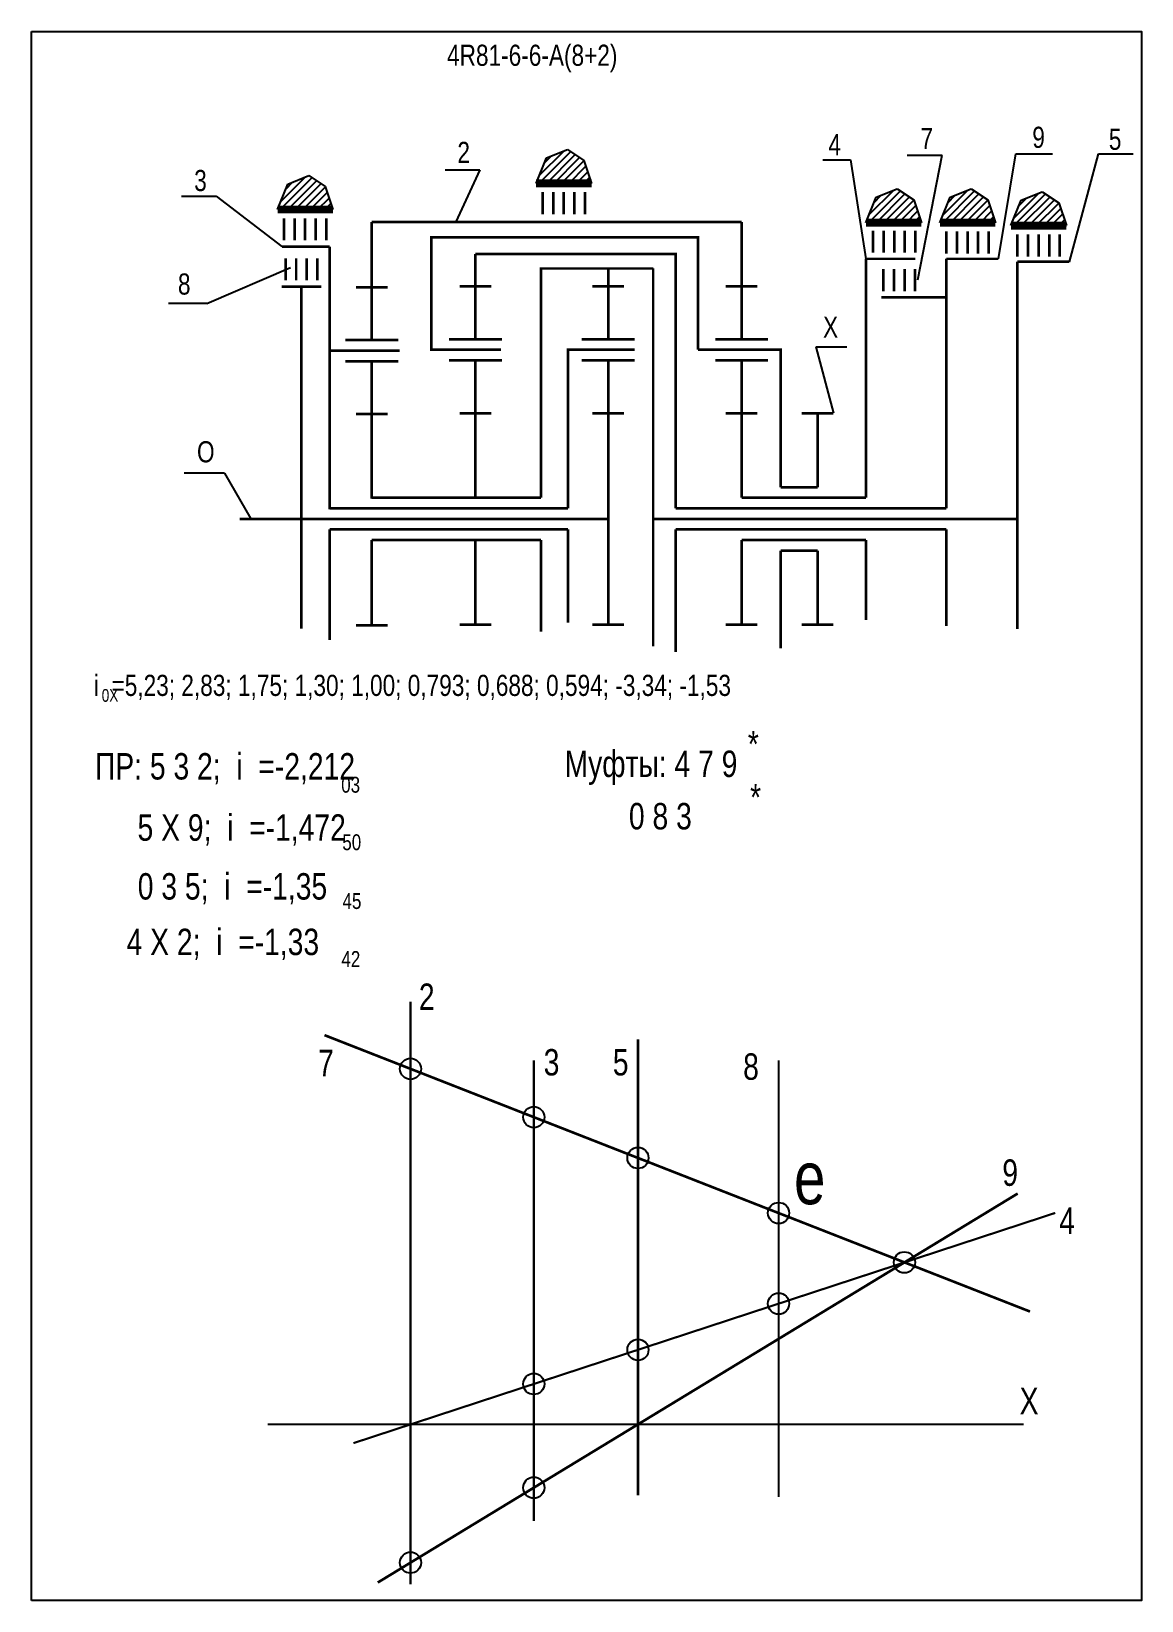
# Model space of a CAD drawing. Extents: x -727 to -142, y 153 to 837.
# Drawn here: x -352.4 to -142.4, y 152.9 to 449.9 of the extents above.
import ezdxf

# ---------------------------------------------------------------- set-up
doc = ezdxf.new("R2010")
doc.units = 0
doc.header["$LTSCALE"] = 15
doc.layers.get('0').update_dxf_attribs({"linetype": 'CONTINUOUS'})
doc.layers.add('DIM', color=92, linetype='CONTINUOUS')
doc.layers.add('MAIN', color=5, linetype='CONTINUOUS')
doc.styles.add('AMK', font='amk.shx', dxfattribs={"width": 0.8})

msp = doc.modelspace()

# ---------------------------------------------------------------- hatches: boundary and pattern name
at = {"layer": 'DIM'}
h = msp.add_hatch(dxfattribs=at)
h.set_pattern_fill('_USER', color=0, angle=45, style=0, pattern_type=0)
h.set_pattern_definition([(45, (-4.7257, -4.5973), (-0.7071068, 0.7071068), [])])
h.paths.add_polyline_path([(-255.02, 425.92), (-256.97, 421.1), (-246.47, 421.1), (-247.92, 425.42), (-251.03, 427.54)])
h = msp.add_hatch(dxfattribs=at)
h.set_pattern_fill('_USER', color=0, angle=45, style=0, pattern_type=0)
h.set_pattern_definition([(45, (-53.645, -9.5373), (-0.7071068, 0.7071068), [])])
h.paths.add_polyline_path([(-303.94, 420.98), (-305.88, 416.16), (-295.39, 416.16), (-296.84, 420.48), (-299.95, 422.6)])
h = msp.add_hatch(dxfattribs=at)
h.set_pattern_fill('_USER', color=0, angle=45, style=0, pattern_type=0)
h.set_pattern_definition([(45, (57.6494, -12.0508), (-0.7071068, 0.7071068), [])])
h.paths.add_polyline_path([(-192.65, 418.47), (-194.59, 413.65), (-184.09, 413.65), (-185.54, 417.97), (-188.66, 420.09)])
h = msp.add_hatch(dxfattribs=at)
h.set_pattern_fill('_USER', color=0, angle=45, style=0, pattern_type=0)
h.set_pattern_definition([(45, (71.6512, -12.0508), (-0.7071068, 0.7071068), [])])
h.paths.add_polyline_path([(-178.64, 418.47), (-180.59, 413.65), (-170.09, 413.65), (-171.54, 417.97), (-174.66, 420.09)])
h = msp.add_hatch(dxfattribs=at)
h.set_pattern_fill('_USER', color=0, angle=45, style=0, pattern_type=0)
h.set_pattern_definition([(45, (85.1003, -12.6032), (-0.7071068, 0.7071068), [])])
h.paths.add_polyline_path([(-165.2, 417.92), (-167.14, 413.1), (-156.64, 413.1), (-158.09, 417.42), (-161.21, 419.53)])

# ---------------------------------------------------------------- linework, layer by layer
at = {"const_width": 0.4}
for points in [[(-280.72, 266.24), (-280.72, 155.96)], [(-257.4, 255.14), (-257.4, 167.94)], [(-211.1, 255.14), (-211.1, 172.49)], [(-291.52, 182.67), (-158.77, 226.24)]]:
    msp.add_lwpolyline(points, dxfattribs=at)
at = {"layer": 'DIM', "color": 0}
for p, q in [((-256.97, 421.1), (-255.02, 425.92)), ((-255.02, 425.92), (-251.03, 427.54)), ((-251.03, 427.54), (-247.92, 425.42)), ((-247.92, 425.42), (-246.47, 421.1)), ((-202.7, 425.54), (-197.52, 425.54)), ((-197.52, 425.54), (-194.59, 406.82)), ((-186.75, 426.46), (-180.18, 426.46)), ((-184.77, 402.87), (-180.18, 426.46)), ((-169.53, 406.82), (-166.2, 426.69)), ((-166.2, 426.69), (-159.28, 426.69)), ((-156.09, 406.27), (-150.61, 426.69)), ((-150.61, 426.69), (-144.04, 426.69)), ((-303.94, 420.98), (-299.95, 422.6)), ((-299.95, 422.6), (-296.84, 420.48)), ((-274.16, 423.64), (-267.59, 423.64)), ((-267.59, 423.64), (-272.14, 413.81)), ((-305.88, 416.16), (-303.94, 420.98)), ((-296.84, 420.48), (-295.39, 416.16)), ((-255.71, 420.91), (-248.8, 420.91)), ((-192.65, 418.47), (-188.66, 420.09)), ((-188.66, 420.09), (-185.54, 417.97)), ((-178.64, 418.47), (-174.66, 420.09)), ((-174.66, 420.09), (-171.54, 417.97)), ((-165.2, 417.92), (-161.21, 419.53)), ((-161.21, 419.53), (-158.09, 417.42)), ((-324.07, 418.67), (-317.5, 418.67)), ((-317.5, 418.67), (-305.06, 409.14)), ((-304.63, 415.97), (-297.72, 415.97)), ((-194.59, 413.65), (-192.65, 418.47)), ((-185.54, 417.97), (-184.09, 413.65)), ((-180.59, 413.65), (-178.64, 418.47)), ((-171.54, 417.97), (-170.09, 413.65)), ((-167.14, 413.1), (-165.2, 417.92)), ((-158.09, 417.42), (-156.64, 413.1)), ((-193.34, 413.46), (-186.42, 413.46)), ((-179.34, 413.46), (-172.42, 413.46)), ((-165.89, 412.91), (-158.97, 412.91)), ((-319.23, 398.36), (-303.44, 405.18)), ((-319.23, 398.36), (-326.48, 398.36)), ((-204.07, 390.17), (-198.16, 390.17)), ((-204.07, 390.17), (-200.72, 377.6)), ((-315.91, 366.23), (-323.52, 366.23)), ((-315.91, 366.23), (-310.93, 357.6))]:
    msp.add_line(p, q, dxfattribs=at)
for points, const_width in [([(-288.04, 413.81), (-218.09, 413.81)], 0.5), ([(-273.26, 389.6), (-276.78, 389.6), (-276.78, 410.87), (-226.36, 410.87), (-226.36, 389.6)], 0.5), ([(-296.01, 409.14), (-296.01, 359.43)], 0.5), ([(-268.43, 407.72), (-230.56, 407.72), (-230.56, 359.6)], 0.5), ([(-194.59, 361.6), (-194.59, 406.82)], 0.5), ([(-179.37, 406.82), (-179.37, 359.6)], 0.5), ([(-243.33, 404.99), (-256.04, 404.99), (-256.04, 361.6)], 0.5), ([(-243.33, 404.99), (-234.82, 404.99)], 0.5), ([(-234.82, 404.99), (-234.82, 333.48)], 0.5), ([(-165.92, 406.27), (-165.92, 357.6)], 0.5), ([(-301.36, 401.56), (-301.36, 336.85)], 0.5), ([(-248.32, 389.6), (-250.95, 389.6), (-250.95, 359.6)], 0.5), ([(-213.09, 389.6), (-210.69, 389.6), (-210.69, 363.6)], 0.5), ([(-210.69, 363.6), (-203.72, 363.6)], 0.5), ([(-296.01, 359.6), (-268.43, 359.6)], 0.5), ([(-288.04, 361.6), (-268.43, 361.6)], 0.5), ([(-268.43, 361.6), (-256.04, 361.6)], 0.5), ([(-268.43, 359.6), (-250.95, 359.6)], 0.5), ([(-230.56, 359.6), (-179.37, 359.6)], 0.5), ([(-218.09, 361.6), (-194.59, 361.6)], 0.5), ([(-313.03, 357.6), (-243.33, 357.6)], 0.5), ([(-234.82, 357.6), (-165.92, 357.6)], 0.5), ([(-165.92, 357.6), (-165.92, 336.78)], 0.5), ([(-296.01, 355.6), (-268.43, 355.6)], 0.5), ([(-296.01, 355.6), (-296.01, 334.7)], 0.5), ([(-288.04, 353.6), (-268.43, 353.6)], 0.5), ([(-268.43, 355.6), (-250.95, 355.6)], 0.5), ([(-268.43, 353.6), (-256.04, 353.6)], 0.5), ([(-256.04, 353.6), (-256.04, 336.28)], 0.5), ([(-250.95, 355.6), (-250.95, 337.93)], 0.5), ([(-230.56, 355.6), (-179.37, 355.6)], 0.5), ([(-230.56, 355.6), (-230.56, 332.39)], 0.5), ([(-218.09, 353.6), (-194.59, 353.6)], 0.5), ([(-194.59, 338.47), (-194.59, 353.6)], 0.5), ([(-179.37, 355.6), (-179.37, 337.33)], 0.5), ([(-210.69, 351.6), (-203.72, 351.6)], 0.5), ([(-210.69, 351.6), (-210.69, 333.09)], 0.5), ([(-163.53, 207.57), (-296.99, 259.89)], 0.5), ([(-237.7, 259.11), (-237.7, 172.82)], 0.5), ([(-165.87, 229.91), (-286.91, 156.29)], 0.5), ([(-307.72, 186.22), (-164.75, 186.22)], 0.4)]:
    msp.add_lwpolyline(points, dxfattribs=dict(at, const_width=const_width))
msp.add_lwpolyline([(-218.09, 359.6, 0.5, 0.5, 0), (-194.59, 359.6, 0.5, 0.5, 0)], format="xyseb", dxfattribs=at)
for centre in [(-280.72, 253.51), (-257.4, 244.37), (-237.7, 236.65), (-211.1, 226.22), (-187.29, 216.88), (-211.1, 209.07), (-237.7, 200.34), (-257.4, 193.87), (-257.4, 174.24), (-280.72, 160.06)]:
    msp.add_circle(centre, 2, dxfattribs=at)
at = {"layer": 'MAIN'}
for points in [[(-352.43, 152.87), (-352.43, 449.87)], [(-352.43, 449.87), (-142.43, 449.87), (-142.43, 152.87), (-352.43, 152.87)]]:
    msp.add_lwpolyline(points, dxfattribs=at)
at = {"layer": 'MAIN', "color": 0}
for points, const_width in [([(-256.97, 421.1), (-246.47, 421.1)], 1.5), ([(-247.73, 419.45), (-247.73, 415.25)], 0.5), ([(-305.88, 416.16), (-295.39, 416.16)], 1.5), ([(-296.65, 414.51), (-296.65, 410.31)], 0.5), ([(-288.04, 401.43), (-288.04, 413.81)], 0.5), ([(-218.09, 391.6), (-218.09, 413.81)], 0.5), ([(-194.59, 413.65), (-184.09, 413.65)], 1.5), ([(-180.59, 413.65), (-170.09, 413.65)], 1.5), ([(-167.14, 413.1), (-156.64, 413.1)], 1.5), ([(-185.23, 412.18), (-185.23, 407.99)], 0.5), ([(-171.36, 412), (-171.36, 407.8)], 0.5), ([(-157.91, 411.44), (-157.91, 407.25)], 0.5), ([(-305.06, 409.14), (-296.01, 409.14)], 0.5), ([(-268.43, 401.6), (-268.43, 407.72)], 0.5), ([(-194.59, 406.82), (-185.26, 406.82)], 0.5), ([(-179.37, 406.82), (-169.53, 406.82)], 0.5), ([(-243.33, 401.6), (-243.33, 404.99)], 0.5), ([(-165.92, 406.27), (-156.09, 406.27)], 0.5), ([(-305.12, 401.56), (-297.61, 401.56)], 0.5), ([(-288.04, 401.43), (-291.04, 401.43)], 0.5), ([(-288.04, 391.43), (-288.04, 401.43)], 0.5), ([(-288.04, 401.43), (-285.04, 401.43)], 0.5), ([(-268.43, 401.6), (-271.43, 401.6)], 0.5), ([(-268.43, 391.6), (-268.43, 401.6)], 0.5), ([(-268.43, 401.6), (-265.43, 401.6)], 0.5), ([(-243.33, 401.6), (-246.33, 401.6)], 0.5), ([(-243.33, 391.6), (-243.33, 401.6)], 0.5), ([(-243.33, 401.6), (-240.33, 401.6)], 0.5), ([(-218.09, 401.6), (-221.09, 401.6)], 0.5), ([(-218.09, 401.6), (-215.09, 401.6)], 0.5), ([(-191.68, 399.52), (-179.37, 399.52)], 0.5), ([(-282.77, 389.43), (-296.01, 389.43)], 0.5), ([(-263.6, 389.6), (-273.26, 389.6)], 0.5), ([(-238.3, 389.6), (-248.32, 389.6)], 0.5), ([(-213.09, 389.6), (-226.36, 389.6)], 0.5), ([(-288.04, 387.43), (-293.04, 387.43)], 0.5), ([(-288.04, 377.43), (-288.04, 387.43), (-283.04, 387.43)], 0.5), ([(-268.43, 387.6), (-273.43, 387.6)], 0.5), ([(-268.43, 377.6), (-268.43, 387.6), (-263.43, 387.6)], 0.5), ([(-243.33, 387.6), (-248.33, 387.6)], 0.5), ([(-243.33, 377.6), (-243.33, 387.6), (-238.33, 387.6)], 0.5), ([(-218.09, 387.6), (-223.09, 387.6)], 0.5), ([(-218.09, 377.6), (-218.09, 387.6), (-213.09, 387.6)], 0.5), ([(-288.04, 377.43), (-291.04, 377.43)], 0.5), ([(-288.04, 361.43), (-288.04, 377.43)], 0.5), ([(-288.04, 377.43), (-285.04, 377.43)], 0.5), ([(-268.43, 377.6), (-271.43, 377.6)], 0.5), ([(-268.43, 361.6), (-268.43, 377.6)], 0.5), ([(-268.43, 377.6), (-265.43, 377.6)], 0.5), ([(-243.33, 377.6), (-246.33, 377.6)], 0.5), ([(-243.33, 357.6), (-243.33, 377.6)], 0.5), ([(-243.33, 377.6), (-240.33, 377.6)], 0.5), ([(-218.09, 377.6), (-221.09, 377.6)], 0.5), ([(-218.09, 361.6), (-218.09, 377.6)], 0.5), ([(-218.09, 377.6), (-215.09, 377.6)], 0.5), ([(-203.72, 377.6), (-206.72, 377.6)], 0.5), ([(-203.72, 363.6), (-203.72, 377.6)], 0.5), ([(-203.72, 377.6), (-200.72, 377.6)], 0.5), ([(-243.33, 357.6), (-243.33, 337.6)], 0.5), ([(-288.04, 353.6), (-288.04, 337.43)], 0.5), ([(-268.43, 353.6), (-268.43, 337.6)], 0.5), ([(-218.09, 353.6), (-218.09, 337.6)], 0.5), ([(-203.72, 351.6), (-203.72, 337.6)], 0.5), ([(-288.04, 337.43), (-291.04, 337.43)], 0.5), ([(-288.04, 337.43), (-285.04, 337.43)], 0.5), ([(-268.43, 337.6), (-271.43, 337.6)], 0.5), ([(-268.43, 337.6), (-265.43, 337.6)], 0.5), ([(-243.33, 337.6), (-246.33, 337.6)], 0.5), ([(-243.33, 337.6), (-240.33, 337.6)], 0.5), ([(-218.09, 337.6), (-221.09, 337.6)], 0.5), ([(-218.09, 337.6), (-215.09, 337.6)], 0.5), ([(-203.72, 337.6), (-206.72, 337.6)], 0.5), ([(-203.72, 337.6), (-200.72, 337.6)], 0.5)]:
    msp.add_lwpolyline(points, dxfattribs=dict(at, const_width=const_width))
for points in [[(-255.73, 419.45, 0.5, 0.5, 0), (-255.73, 415.25, 0.5, 0.5, 0)], [(-253.73, 419.45, 0.5, 0.5, 0), (-253.73, 415.25, 0.5, 0.5, 0)], [(-251.73, 419.45, 0.5, 0.5, 0), (-251.73, 415.25, 0.5, 0.5, 0)], [(-249.73, 419.45, 0.5, 0.5, 0), (-249.73, 415.25, 0.5, 0.5, 0)], [(-304.65, 414.51, 0.5, 0.5, 0), (-304.65, 410.31, 0.5, 0.5, 0)], [(-302.65, 414.51, 0.5, 0.5, 0), (-302.65, 410.31, 0.5, 0.5, 0)], [(-300.65, 414.51, 0.5, 0.5, 0), (-300.65, 410.31, 0.5, 0.5, 0)], [(-298.65, 414.51, 0.5, 0.5, 0), (-298.65, 410.31, 0.5, 0.5, 0)], [(-193.23, 412.18, 0.5, 0.5, 0), (-193.23, 407.99, 0.5, 0.5, 0)], [(-191.23, 412.18, 0.5, 0.5, 0), (-191.23, 407.99, 0.5, 0.5, 0)], [(-189.23, 412.18, 0.5, 0.5, 0), (-189.23, 407.99, 0.5, 0.5, 0)], [(-187.23, 412.18, 0.5, 0.5, 0), (-187.23, 407.99, 0.5, 0.5, 0)], [(-179.36, 412, 0.5, 0.5, 0), (-179.36, 407.8, 0.5, 0.5, 0)], [(-177.36, 412, 0.5, 0.5, 0), (-177.36, 407.8, 0.5, 0.5, 0)], [(-175.36, 412, 0.5, 0.5, 0), (-175.36, 407.8, 0.5, 0.5, 0)], [(-173.36, 412, 0.5, 0.5, 0), (-173.36, 407.8, 0.5, 0.5, 0)], [(-165.91, 411.44, 0.5, 0.5, 0), (-165.91, 407.25, 0.5, 0.5, 0)], [(-163.91, 411.44, 0.5, 0.5, 0), (-163.91, 407.25, 0.5, 0.5, 0)], [(-161.91, 411.44, 0.5, 0.5, 0), (-161.91, 407.25, 0.5, 0.5, 0)], [(-159.91, 411.44, 0.5, 0.5, 0), (-159.91, 407.25, 0.5, 0.5, 0)], [(-304.35, 406.92, 0.5, 0.5, 0), (-304.35, 402.73, 0.5, 0.5, 0)], [(-302.35, 406.92, 0.5, 0.5, 0), (-302.35, 402.73, 0.5, 0.5, 0)], [(-300.35, 406.92, 0.5, 0.5, 0), (-300.35, 402.73, 0.5, 0.5, 0)], [(-298.35, 406.92, 0.5, 0.5, 0), (-298.35, 402.73, 0.5, 0.5, 0)], [(-191.27, 404.89, 0.5, 0.5, 0), (-191.27, 400.69, 0.5, 0.5, 0)], [(-189.27, 404.89, 0.5, 0.5, 0), (-189.27, 400.69, 0.5, 0.5, 0)], [(-187.27, 404.89, 0.5, 0.5, 0), (-187.27, 400.69, 0.5, 0.5, 0)], [(-185.27, 404.89, 0.5, 0.5, 0), (-185.27, 400.69, 0.5, 0.5, 0)], [(-283.04, 391.43, 0.5, 0.5, 0), (-293.04, 391.43, 0.5, 0.5, 0)], [(-263.43, 391.6, 0.5, 0.5, 0), (-273.43, 391.6, 0.5, 0.5, 0)], [(-238.33, 391.6, 0.5, 0.5, 0), (-248.33, 391.6, 0.5, 0.5, 0)], [(-213.09, 391.6, 0.5, 0.5, 0), (-223.09, 391.6, 0.5, 0.5, 0)]]:
    msp.add_lwpolyline(points, format="xyseb", dxfattribs=at)

# ---------------------------------------------------------------- texts
at = {"layer": 'DIM', "color": 0, "style": 'AMK', "width": 0.8}
for s, height, p in [('4R81-6-6-A(8+2)', 4, (-273.81, 443.35)), ('7', 4, (-184.25, 427.59)), ('9', 4, (-163.1, 427.82)), ('5', 4, (-148.63, 427.45)), ('2', 4, (-271.85, 424.96)), ('4', 4, (-201.68, 426.42)), ('3', 4, (-321.64, 419.65)), ('8', 4, (-324.71, 400.05)), ('X', 4, (-202.69, 391.9)), ('O', 4, (-321.11, 368.3)), ('i  =5,23; 2,83; 1,75; 1,30; 1,00; 0,793; 0,688; 0,594; -3,34; -1,53', 4, (-340.6, 324.09)), ('0X', 2.4, (-339.13, 322.99)), ('*', 5, (-216.92, 312.48)), (' ПР: 5 3 2;  i  =-2,212', 5, (-341.89, 308.27)), ('Муфты: 4 7 9', 5, (-251.58, 308.75)), ('03', 3, (-293.83, 305.78)), ('*', 5, (-216.49, 302.41)), ('       0 8 3', 5, (-249.81, 298.83)), ('    5 X 9;  i  =-1,472', 5, (-338.3, 296.68)), ('50', 3, (-293.62, 294.9)), ('    0 3 5;  i  =-1,35', 5, (-338.26, 285.55)), ('45', 3, (-293.58, 283.77)), ('     4 X 2;  i  =-1,33', 5, (-341.86, 275.04)), ('42', 3, (-293.79, 272.8)), ('2', 5, (-279.14, 264.66)), ('7', 5, (-298.21, 252.12)), ('3', 5, (-255.53, 252.26)), ('5', 5, (-242.45, 252.26)), ('8', 5, (-217.8, 251.44)), ('e', 10, (-208.18, 227.89)), ('9', 5, (-168.78, 231.37)), ('4', 5, (-158.02, 222.28)), ('X', 5, (-165.5, 188.14))]:
    msp.add_text(s, height=height, dxfattribs=at).set_placement(p)

doc.saveas('drawing.dxf')
